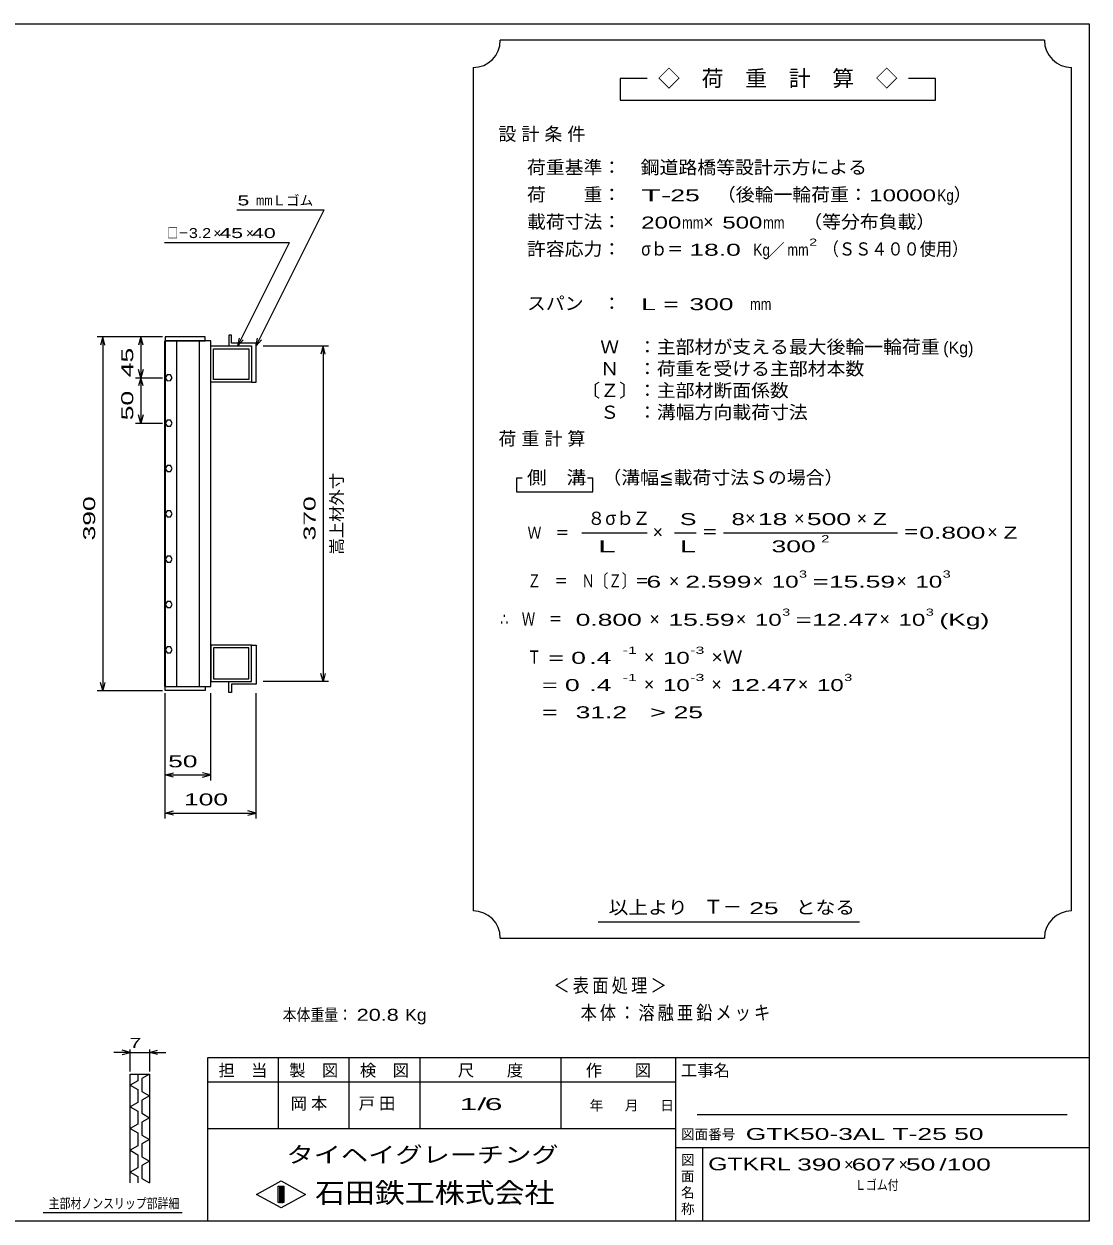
# Model space of a CAD drawing. Units: millimetres, scale not verified. Extents: x -1092 to 1039, y -770 to 632.
# Drawn here: x -136 to 1039, y -688 to 632 of the extents above; entities that cross this region are included whole.
import ezdxf
from ezdxf.enums import TextEntityAlignment as Align

# ---------------------------------------------------------------- set-up
doc = ezdxf.new("R2010")
doc.units = ezdxf.units.MM
doc.header["$LTSCALE"] = 6
for name, color, linetype, lineweight in [('0_2', 150, 'Continuous', 25), ('16', 3, 'Continuous', 25), ('22', 4, 'Continuous', 25), ('24', 2, 'Continuous', 25), ('32', 4, 'Continuous', 25)]:
    doc.layers.add(name, color=color, linetype=linetype, lineweight=lineweight)
doc.styles.add('ベクトル', font='')
doc.styles.get('ベクトル').set_extended_font_data('ベクトル')

msp = doc.modelspace()

# ---------------------------------------------------------------- linework, layer by layer
at = {"layer": '0_2'}
for p, q in [((-1037.4, 632.1), (1038.6, 632.1)), ((1038.6, 632.1), (1038.6, -687.9)), ((1038.6, -507.9), (66.6, -507.9)), ((66.6, -507.9), (66.6, -687.9)), ((144.6, -507.9), (144.6, -585.9)), ((222.6, -585.9), (222.6, -507.9)), ((300.6, -507.9), (300.6, -585.9)), ((456.6, -585.9), (456.6, -507.9)), ((582.6, -507.9), (582.6, -687.9)), ((582.6, -534.9), (66.6, -534.9)), ((1014.6, -570.9), (606.6, -570.9)), ((66.6, -585.9), (582.6, -585.9)), ((582.6, -606.9), (1038.6, -606.9)), ((612.6, -687.9), (612.6, -606.9)), ((120.6, -658.5), (147.6, -643.5)), ((147.6, -643.5), (174.6, -658.5)), ((147.6, -673.5), (120.6, -658.5)), ((144.6, -649.5), (150.6, -649.5)), ((144.6, -667.5), (144.6, -649.5)), ((144.6, -649.5), (145.8, -649.5)), ((145.8, -649.5), (145.8, -667.5)), ((147, -667.5), (147, -649.5)), ((147, -649.5), (148.2, -649.5)), ((174.6, -658.5), (147.6, -673.5)), ((148.2, -649.5), (148.2, -667.5)), ((149.4, -667.5), (149.4, -649.5)), ((149.4, -649.5), (150.6, -649.5)), ((150.6, -649.5), (150.6, -667.5)), ((150.6, -649.5), (150.6, -667.5)), ((150.6, -667.5), (144.6, -667.5)), ((145.8, -667.5), (147, -667.5)), ((148.2, -667.5), (149.4, -667.5)), ((1038.6, -687.9), (-1037.4, -687.9))]:
    msp.add_line(p, q, dxfattribs=at)
at = {"layer": '16'}
for p, q in [((19.3, -98.5), (19.3, 282.5)), ((19.3, 282.5), (20, 282.5)), ((64, 287), (20, 287)), ((20, 287), (20, 282.5)), ((20, 282.5), (64, 282.5)), ((20, 282.5), (20, -98.5)), ((70, 282.5), (20, 282.5)), ((32.5, 282.5), (32.5, -98.5)), ((57.5, -98.5), (57.5, 282.5)), ((64, 282.5), (64, 287)), ((70, -98.5), (70, 282.5)), ((93, 289), (90, 289)), ((90, 289), (90, 277)), ((93, 280), (93, 289)), ((120, 280), (93, 280)), ((120, 237), (120, 280)), ((70, 277), (115, 277)), ((70, 237), (70, 277)), ((73, 274), (112, 274)), ((73, 240), (73, 274)), ((90, 277), (115, 277)), ((112, 274), (112, 240)), ((115, 277), (115, 237)), ((115, 277), (115, 237)), ((21.854, 245.235), (20, 241.975)), ((20, 241.975), (21.896, 238.74)), ((25.604, 245.26), (21.854, 245.235)), ((21.896, 238.74), (25.646, 238.765)), ((27.5, 242), (25.604, 245.26)), ((25.646, 238.765), (27.5, 242.025)), ((112, 240), (73, 240)), ((115, 237), (70, 237)), ((115, 237), (120, 237)), ((21.854, 195.235), (20, 191.975)), ((20, 191.975), (21.896, 188.74)), ((25.604, 195.26), (21.854, 195.235)), ((21.896, 188.74), (25.646, 188.765)), ((27.5, 192), (25.604, 195.26)), ((25.646, 188.765), (27.5, 192.025)), ((21.854, 145.235), (20, 141.975)), ((25.604, 145.26), (21.854, 145.235)), ((27.5, 142), (25.604, 145.26)), ((20, 141.975), (21.896, 138.74)), ((21.896, 138.74), (25.646, 138.765)), ((25.646, 138.765), (27.5, 142.025)), ((21.854, 95.235), (20, 91.975)), ((25.604, 95.26), (21.854, 95.235)), ((27.5, 92), (25.604, 95.26)), ((20, 91.975), (21.896, 88.74)), ((21.896, 88.74), (25.646, 88.765)), ((25.646, 88.765), (27.5, 92.025)), ((21.854, 45.235), (20, 41.975)), ((20, 41.975), (21.896, 38.74)), ((25.604, 45.26), (21.854, 45.235)), ((27.5, 42), (25.604, 45.26)), ((25.646, 38.765), (27.5, 42.025)), ((21.896, 38.74), (25.646, 38.765)), ((21.854, -4.765), (20, -8.025)), ((20, -8.025), (21.896, -11.26)), ((25.604, -4.74), (21.854, -4.765)), ((21.896, -11.26), (25.646, -11.235)), ((27.5, -8), (25.604, -4.74)), ((25.646, -11.235), (27.5, -7.975)), ((21.854, -54.765), (20, -58.025)), ((20, -58.025), (21.896, -61.26)), ((25.604, -54.74), (21.854, -54.765)), ((21.896, -61.26), (25.646, -61.235)), ((27.5, -58), (25.604, -54.74)), ((25.646, -61.235), (27.5, -57.975)), ((115, -53), (70, -53)), ((70, -53), (70, -93)), ((112, -56), (73, -56)), ((73, -56), (73, -90)), ((112, -90), (112, -56)), ((115, -93), (115, -53)), ((115, -53), (120, -53)), ((115, -93), (115, -53)), ((120, -53), (120, -96)), ((73, -90), (112, -90)), ((20, -98.5), (19.3, -98.5)), ((20, -98.5), (64, -98.5)), ((20, -103), (20, -98.5)), ((20, -98.5), (70, -98.5)), ((64, -103), (20, -103)), ((64, -98.5), (64, -103)), ((70, -93), (115, -93)), ((90, -105), (90, -93)), ((90, -93), (115, -93)), ((93, -105), (90, -105)), ((120, -96), (93, -96)), ((93, -96), (93, -105))]:
    msp.add_line(p, q, dxfattribs=at)
at = {"layer": '22'}
for p, q in [((99, 427), (195, 427)), ((120, 277), (195, 427)), ((19, 391), (157, 391)), ((100, 277), (157, 391)), ((17, 287), (-55, 287)), ((-49, 287), (-51.4, 278)), ((-46.6, 278), (-49, 287)), ((-49, 287), (-49, -103)), ((17, 287), (-13, 287)), ((-7, 287), (-9.4, 278)), ((-4.6, 278), (-7, 287)), ((-7, 287), (-7, 242)), ((100, 277), (101.8, 285.76)), ((100, 277), (106, 283.6)), ((120, 277), (121.8, 285.76)), ((120, 277), (126, 283.6)), ((128, 277), (200, 277)), ((194, 277), (191.6, 268)), ((196.4, 268), (194, 277)), ((194, 277), (194, -93)), ((-7, 242), (-9.4, 251)), ((-4.6, 251), (-7, 242)), ((-13, 242), (17, 242)), ((-7, 242), (-9.4, 233)), ((-4.6, 233), (-7, 242)), ((-7, 242), (-7, 192)), ((-7, 192), (-9.4, 201)), ((-4.6, 201), (-7, 192)), ((-13, 192), (17, 192)), ((194, -93), (191.6, -84)), ((196.4, -84), (194, -93)), ((-55, -103), (17, -103)), ((-49, -103), (-51.4, -94)), ((-46.6, -94), (-49, -103)), ((200, -93), (128, -93)), ((20, -202), (20, -106)), ((20, -244), (20, -106)), ((70, -202), (70, -106)), ((120, -244), (120, -106)), ((20, -196), (29, -193.6)), ((29, -198.4), (20, -196)), ((20, -196), (70, -196)), ((70, -196), (61, -193.6)), ((61, -198.4), (70, -196)), ((20, -238), (29, -235.6)), ((120, -238), (111, -235.6)), ((29, -240.4), (20, -238)), ((20, -238), (120, -238)), ((111, -240.4), (120, -238))]:
    msp.add_line(p, q, dxfattribs=at)
at = {"layer": '24', "color": 4}
for p, q in [((989.4, 614.1), (389.4, 614.1)), ((359.4, 584.1), (359.4, -345.9)), ((1019.4, -345.9), (1019.4, 584.1)), ((551.4, 572.1), (521.4, 572.1)), ((521.4, 572.1), (521.4, 548.1)), ((869.4, 572.1), (839.4, 572.1)), ((869.4, 548.1), (869.4, 572.1)), ((521.4, 548.1), (869.4, 548.1)), ((413.4, 131.1), (407.4, 131.1)), ((407.4, 131.1), (407.4, 116.1)), ((491.4, 131.1), (485.4, 131.1)), ((491.4, 116.1), (491.4, 131.1)), ((407.4, 116.1), (491.4, 116.1)), ((479.4, 71.1), (551.4, 71.1)), ((581.4, 71.1), (605.4, 71.1)), ((635.4, 71.1), (827.4, 71.1)), ((497.4, -357.9), (785.4, -357.9)), ((389.4, -375.9), (989.4, -375.9))]:
    msp.add_line(p, q, dxfattribs=at)
for centre, start, end in [((359.4, 614.1), 270, 0), ((1019.4, 614.1), 180, 270), ((359.4, -375.9), 0, 90), ((1019.4, -375.9), 90, 180)]:
    msp.add_arc(centre, 30, start, end, dxfattribs=at)
at = {"layer": '32'}
for p, q in [((-18.6, -501.9), (-27.6, -499.5)), ((-18.6, -522.9), (-18.6, -498.9)), ((2.4, -498.9), (2.4, -522.9)), ((2.4, -501.9), (11.4, -499.5)), ((-18.6, -501.9), (-36.6, -501.9)), ((-27.6, -504.3), (-18.6, -501.9)), ((-18.6, -501.9), (2.4, -501.9)), ((11.4, -504.3), (2.4, -501.9)), ((2.4, -501.9), (20.4, -501.9)), ((-18.6, -525.9), (2.4, -525.9)), ((-18.6, -645.9), (-18.6, -525.9)), ((-10.2, -525.9), (-10.2, -533.1)), ((2.4, -525.9), (-6, -530.7)), ((2.4, -525.9), (2.4, -645.9)), ((-10.2, -533.1), (-18.6, -537.9)), ((-18.6, -537.9), (-10.2, -542.7)), ((-6, -530.7), (-6, -545.1)), ((-10.2, -542.7), (-10.2, -557.1)), ((-6, -545.1), (2.4, -549.9)), ((2.4, -549.9), (-6, -554.7)), ((-10.2, -557.1), (-18.6, -561.9)), ((-18.6, -561.9), (-10.2, -566.7)), ((-10.2, -566.7), (-10.2, -581.1)), ((-6, -554.7), (-6, -569.1)), ((-6, -569.1), (2.4, -573.9)), ((2.4, -573.9), (-6, -578.7)), ((-6, -578.7), (-6, -593.1)), ((-10.2, -581.1), (-18.6, -585.9)), ((-18.6, -585.9), (-10.2, -590.7)), ((-10.2, -590.7), (-10.2, -605.1)), ((-6, -593.1), (2.4, -597.9)), ((-10.2, -605.1), (-18.6, -609.9)), ((2.4, -597.9), (-6, -602.7)), ((-6, -602.7), (-6, -617.1)), ((-18.6, -609.9), (-10.2, -614.7)), ((-10.2, -614.7), (-10.2, -629.1)), ((-6, -617.1), (2.4, -621.9)), ((-10.2, -629.1), (-18.6, -633.9)), ((2.4, -621.9), (-6, -626.7)), ((-6, -626.7), (-6, -641.1)), ((-18.6, -633.9), (-10.2, -638.7)), ((-10.2, -638.7), (-10.2, -645.9)), ((-6, -641.1), (2.4, -645.9)), ((38.4, -678.9), (-114.6, -678.9))]:
    msp.add_line(p, q, dxfattribs=at)

# ---------------------------------------------------------------- texts
at = {"layer": '0_2', "style": 'ベクトル'}
for s, height, p in [('担\u3000当', 13.2, (78.6, -521.7)), ('製\u3000図', 13.2, (156.6, -521.7)), ('検\u3000図', 13.2, (234.6, -521.7)), ('尺\u3000\u3000度', 13.2, (342.6, -521.7)), ('作\u3000\u3000図', 13.2, (483.6, -521.7)), ('工事名', 13.2, (588.6, -521.7)), ('年', 11, (487.8, -560.4)), ('月', 11, (526.8, -560.4)), ('日', 11, (565.8, -560.4)), ('図面番号', 11, (588.6, -592.2)), ('図', 11, (588.6, -620.4)), ('面', 11, (588.6, -638.4)), ('名', 11, (588.6, -656.4)), ('称', 11, (588.6, -674.4))]:
    msp.add_text(s, height=height, dxfattribs=at).set_placement(p, align=Align.MIDDLE_LEFT)
at = {"layer": '0_2', "color": 222, "style": 'ベクトル'}
for s, height, width, p in [('タイヘイグレーチング', 17.6, 1.25, (153.6, -614.7)), ('石田鉄工株式会社', 21.99, 1.1, (185.1, -656.7))]:
    msp.add_text(s, height=height, dxfattribs=dict(at, width=width)).set_placement(p, align=Align.MIDDLE_LEFT)
at = {"layer": '22', "color": 2, "style": 'ベクトル'}
for s, height, width, p in [(' 5 ', 11, 1.6, (93, 437.5)), ('mm', 11, 0.75, (120, 437.5)), ('□－', 11, 0.8, (22, 401.5)), ('3.2', 11, 1.2, (46, 401.5)), (' 45 ', 11, 1.6, (73, 401.5)), (' 40 ', 11, 1.6, (109, 401.5)), (' 50 ', 13.2, 1.65, (15, -181)), (' 100 ', 13.2, 1.65, (32.5, -223)), ('本体重量：', 13.2, 0.85, (149.4, -460.5)), (' 20.8', 13.2, 1.35, (224.4, -460.5)), ('Kg', 13.2, 1.1, (284.4, -460.5)), ('1/', 13.2, 2, (344.4, -558.9)), (' 6 ', 13.2, 2, (362.4, -558.9)), ('GTK50-3AL T-25 50         ', 13.2, 1.65, (660, -591.9)), ('GTKRL', 14.08, 1.45, (618.6, -624.9)), (' 390 ', 13.2, 1.65, (708.6, -625.5)), (' 607 ', 13.2, 1.65, (768.6, -625.5)), (' 50 ', 13.2, 1.65, (828.6, -625.5)), ('/', 13.2, 1.65, (873.6, -625.5)), (' 100 ', 13.2, 1.65, (873.6, -625.5)), ('Ｌゴム付', 11, 0.8, (780.6, -648))]:
    msp.add_text(s, height=height, dxfattribs=dict(at, width=width)).set_placement(p, align=Align.MIDDLE_LEFT)
for s, height, p in [('Ｌゴム', 11, (138, 437.5)), ('×', 11, (73, 401.5)), ('×', 11, (109, 401.5)), ('×', 13.2, (768.6, -625.5)), ('×', 13.2, (828.6, -625.5))]:
    msp.add_text(s, height=height, dxfattribs=at).set_placement(p, align=Align.MIDDLE_LEFT)
at = {"layer": '22', "color": 2, "style": 'ベクトル', "width": 1.65}
for s, p in [(' 45 ', (-22, 234.5)), (' 50 ', (-22, 187)), (' 390 ', (-64, 54.5)), (' 370', (179, 54.5))]:
    msp.add_text(s, height=13.2, rotation=90, dxfattribs=at).set_placement(p, align=Align.MIDDLE_LEFT)
at = {"layer": '22', "color": 2, "style": 'ベクトル'}
msp.add_text('嵩上材外寸', height=13.2, rotation=90, dxfattribs=at).set_placement((209, 47), align=Align.MIDDLE_LEFT)
at = {"layer": '22', "color": 2, "attachment_point": 4, "style": 'ベクトル'}
for s, insert, char_height in [('\\T1.2;\\W0.85;＜表面処理＞', (447.9, -429), 15.4), ('\\T1.19;\\W0.85;本体：溶融亜鉛メッキ', (477.9, -459), 15.4), ('\\T1.25;岡本\u3000', (158.1, -558.9), 13.2), ('\\T1.25;戸田\u3000', (233.1, -558.9), 13.2)]:
    msp.add_mtext(s, dxfattribs=dict(at, insert=insert, char_height=char_height))
at = {"layer": '24', "style": 'ベクトル'}
for s, height, p in [('◇\u3000荷\u3000重\u3000計\u3000算\u3000◇', 17.6, (563.4, 572.1)), ('）', 14.52, (889.2, 444)), ('×', 14.52, (613.2, 414)), ('／', 13.2, (684.9, 383.1)), ('(Kg)', 13.2, (877.8, 275.1)), ('８', 14.52, (485.4, 87)), ('σｂ', 14.52, (505.2, 87)), ('Ｚ', 14.52, (535.2, 87)), ('×', 14.52, (659.4, 87)), ('×', 14.52, (713.4, 87)), ('×', 14.52, (782.4, 87)), ('×', 14.52, (557.4, 72)), ('×', 14.52, (926.4, 72)), ('×', 14.52, (575.4, 18)), ('×', 14.52, (667.8, 18)), ('×', 14.52, (826.2, 18)), ('×', 14.52, (553.8, -24)), ('×', 14.52, (649.2, -24)), ('×', 14.52, (807.6, -24)), ('×', 14.52, (547.8, -66)), ('×', 14.52, (547.8, -96)), ('×', 14.52, (622.2, -96)), ('×', 14.52, (717.6, -96)), ('Ｔ－', 15.4, (613.8, -341.4))]:
    msp.add_text(s, height=height, dxfattribs=at).set_placement(p, align=Align.MIDDLE_LEFT)
for s, height, width, p in [('荷重基準：\u3000', 14.52, 1.05, (418.8, 474)), ('鋼道路橋等設計示方による', 14.52, 1.05, (544.2, 474)), ('荷\u3000\u3000重：\u3000', 14.52, 1.05, (418.8, 444)), ('T-', 13.2, 2, (544.8, 443.1)), (' 25 ', 13.2, 1.65, (568.8, 443.1)), ('（後輪一輪荷重：', 14.52, 1.05, (628.2, 444)), ('10000', 13.2, 1.5, (796.2, 443.1)), ('Kg', 13.2, 0.85, (871.2, 443.1)), ('載荷寸法：\u3000', 14.52, 1.05, (418.8, 414)), ('\u3000（等分布負載）', 14.52, 1.05, (702.6, 414)), ('200', 13.2, 1.5, (544.8, 413.1)), ('mm', 13.2, 0.8, (589.8, 413.1)), ('500', 13.2, 1.5, (634.2, 413.1)), ('mm', 13.2, 0.8, (679.2, 413.1)), ('許容応力：\u3000', 14.52, 1.05, (418.8, 384)), ('σｂ＝', 14.52, 0.9, (544.8, 384)), (' 18.0', 13.2, 1.65, (589.8, 383.1)), ('Kg', 13.2, 0.85, (668.4, 383.1)), ('mm', 13.2, 0.8, (705.9, 383.1)), ('2', 7.918, 1.5, (729.9, 391.5)), ('（ＳＳ４００使用）', 14.52, 0.9, (744.9, 384)), ('スパン\u3000：\u3000', 14.52, 1.05, (418.8, 324)), ('L =', 13.2, 1.65, (544.8, 323.1)), (' 300 ', 13.2, 1.65, (589.8, 323.1)), ('mm', 13.2, 0.8, (664.8, 323.1)), ('\u3000Ｗ\u3000：主部材が支える最大後輪一輪荷重', 14.52, 1.05, (478.8, 276)), ('\u3000Ｎ\u3000：荷重を受ける主部材本数', 14.52, 1.05, (478.8, 252)), ('〔Ｚ〕：主部材断面係数', 14.52, 1.05, (478.8, 228)), ('\u3000Ｓ\u3000：溝幅方向載荷寸法', 14.52, 1.05, (478.8, 204)), ('側\u3000溝', 14.52, 1.1, (418.8, 132)), ('\u3000（溝幅≦載荷寸法Ｓの場合）', 14.52, 1.05, (481.2, 132)), ('S', 13.2, 1.55, (587.4, 86.1)), ('8', 13.2, 1.5, (644.4, 86.1)), (' 18 ', 13.2, 1.65, (665.4, 86.1)), (' 500 ', 13.2, 1.65, (719.4, 86.1)), ('Z', 13.2, 1.4, (800.4, 86.1)), ('Ｗ\u3000＝', 13.2, 0.85, (419.4, 71.1)), ('＝', 14.52, 0.9, (611.4, 72)), ('2', 7.918, 1.5, (743.4, 64.5)), ('＝', 14.52, 0.9, (833.4, 72)), ('0.800', 13.2, 1.65, (851.4, 71.1)), ('Z', 13.2, 1.4, (944.4, 71.1)), ('L', 13.2, 1.8, (587.4, 56.1)), (' 300 ', 13.2, 1.65, (680.4, 56.1)), ('Ｚ\u3000＝\u3000Ｎ〔Ｚ〕＝', 14.52, 0.75, (419.4, 18)), ('3', 7.918, 1.5, (718.8, 25.5)), ('3', 7.918, 1.5, (877.2, 25.5)), (' 6 ', 13.2, 1.65, (542.4, 17.1)), ('2.599', 13.2, 1.65, (593.4, 17.1)), ('10', 13.2, 1.5, (688.8, 17.1)), ('=', 13.2, 1.7, (733.8, 17.1)), ('15.59', 13.2, 1.65, (751.8, 17.1)), ('10', 13.2, 1.5, (847.2, 17.1)), ('3', 7.918, 1.5, (700.2, -16.5)), ('3', 7.918, 1.5, (858.6, -16.5)), ('∴\u3000Ｗ\u3000＝', 14.52, 0.75, (389.4, -24)), (' 0.800', 13.2, 1.65, (464.4, -24.9)), ('15.59', 13.2, 1.65, (574.8, -24.9)), ('10', 13.2, 1.5, (670.2, -24.9)), ('=', 13.2, 1.7, (715.2, -24.9)), ('12.47', 13.2, 1.65, (733.2, -24.9)), ('10', 13.2, 1.5, (828.6, -24.9)), ('(Kg)', 13.2, 1.65, (873.6, -24.9)), ('Ｔ', 14.52, 0.75, (419.4, -66)), (' = 0', 13.2, 1.65, (434.4, -66.9)), (' .4 ', 13.2, 1.65, (479.4, -66.9)), ('-1', 7.918, 1.65, (524.4, -58.5)), ('10', 13.2, 1.5, (568.8, -66.9)), ('-3', 7.918, 1.65, (598.8, -58.5)), ('×Ｗ', 14.52, 1.1, (622.2, -66)), ('  = 0', 13.2, 1.65, (419.4, -96.9)), (' .4 ', 13.2, 1.65, (479.4, -96.9)), ('-1', 7.918, 1.65, (524.4, -88.5)), ('10', 13.2, 1.5, (568.8, -96.9)), ('-3', 7.918, 1.65, (598.8, -88.5)), ('12.47', 13.2, 1.65, (643.2, -96.9)), ('10', 13.2, 1.5, (738.6, -96.9)), ('3', 7.918, 1.5, (768.6, -88.5)), ('  =', 13.2, 1.65, (419.4, -126.9)), (' 31.2', 13.2, 1.65, (464.4, -126.9)), ('>', 13.2, 1.7, (554.4, -126.9)), (' 25 ', 13.2, 1.65, (572.4, -126.9)), ('以上より\u3000', 14.52, 1.1, (508.8, -342)), (' 25 ', 13.2, 1.65, (655.8, -342.9)), ('となる', 14.52, 1.1, (715.2, -342))]:
    msp.add_text(s, height=height, dxfattribs=dict(at, width=width)).set_placement(p, align=Align.MIDDLE_LEFT)
at = {"layer": '24', "attachment_point": 4, "style": 'ベクトル'}
for s, insert, char_height in [('\\T1.28;設計条件', (387.3, 510), 14.52), ('\\T1.28;荷重計算', (387.3, 174), 14.52), ('\\T1.5;\\W2;\\~L\\~', (482.4, 56.1), 13.2)]:
    msp.add_mtext(s, dxfattribs=dict(at, insert=insert, char_height=char_height))
at = {"layer": '32', "color": 2, "style": 'ベクトル'}
for s, width, p in [(' 7 ', 1.6, (-26.1, -491.4)), ('主部材ノンスリップ部詳細', 0.8, (-108.6, -668.4))]:
    msp.add_text(s, height=11, dxfattribs=dict(at, width=width)).set_placement(p, align=Align.MIDDLE_LEFT)

doc.saveas('drawing.dxf')
